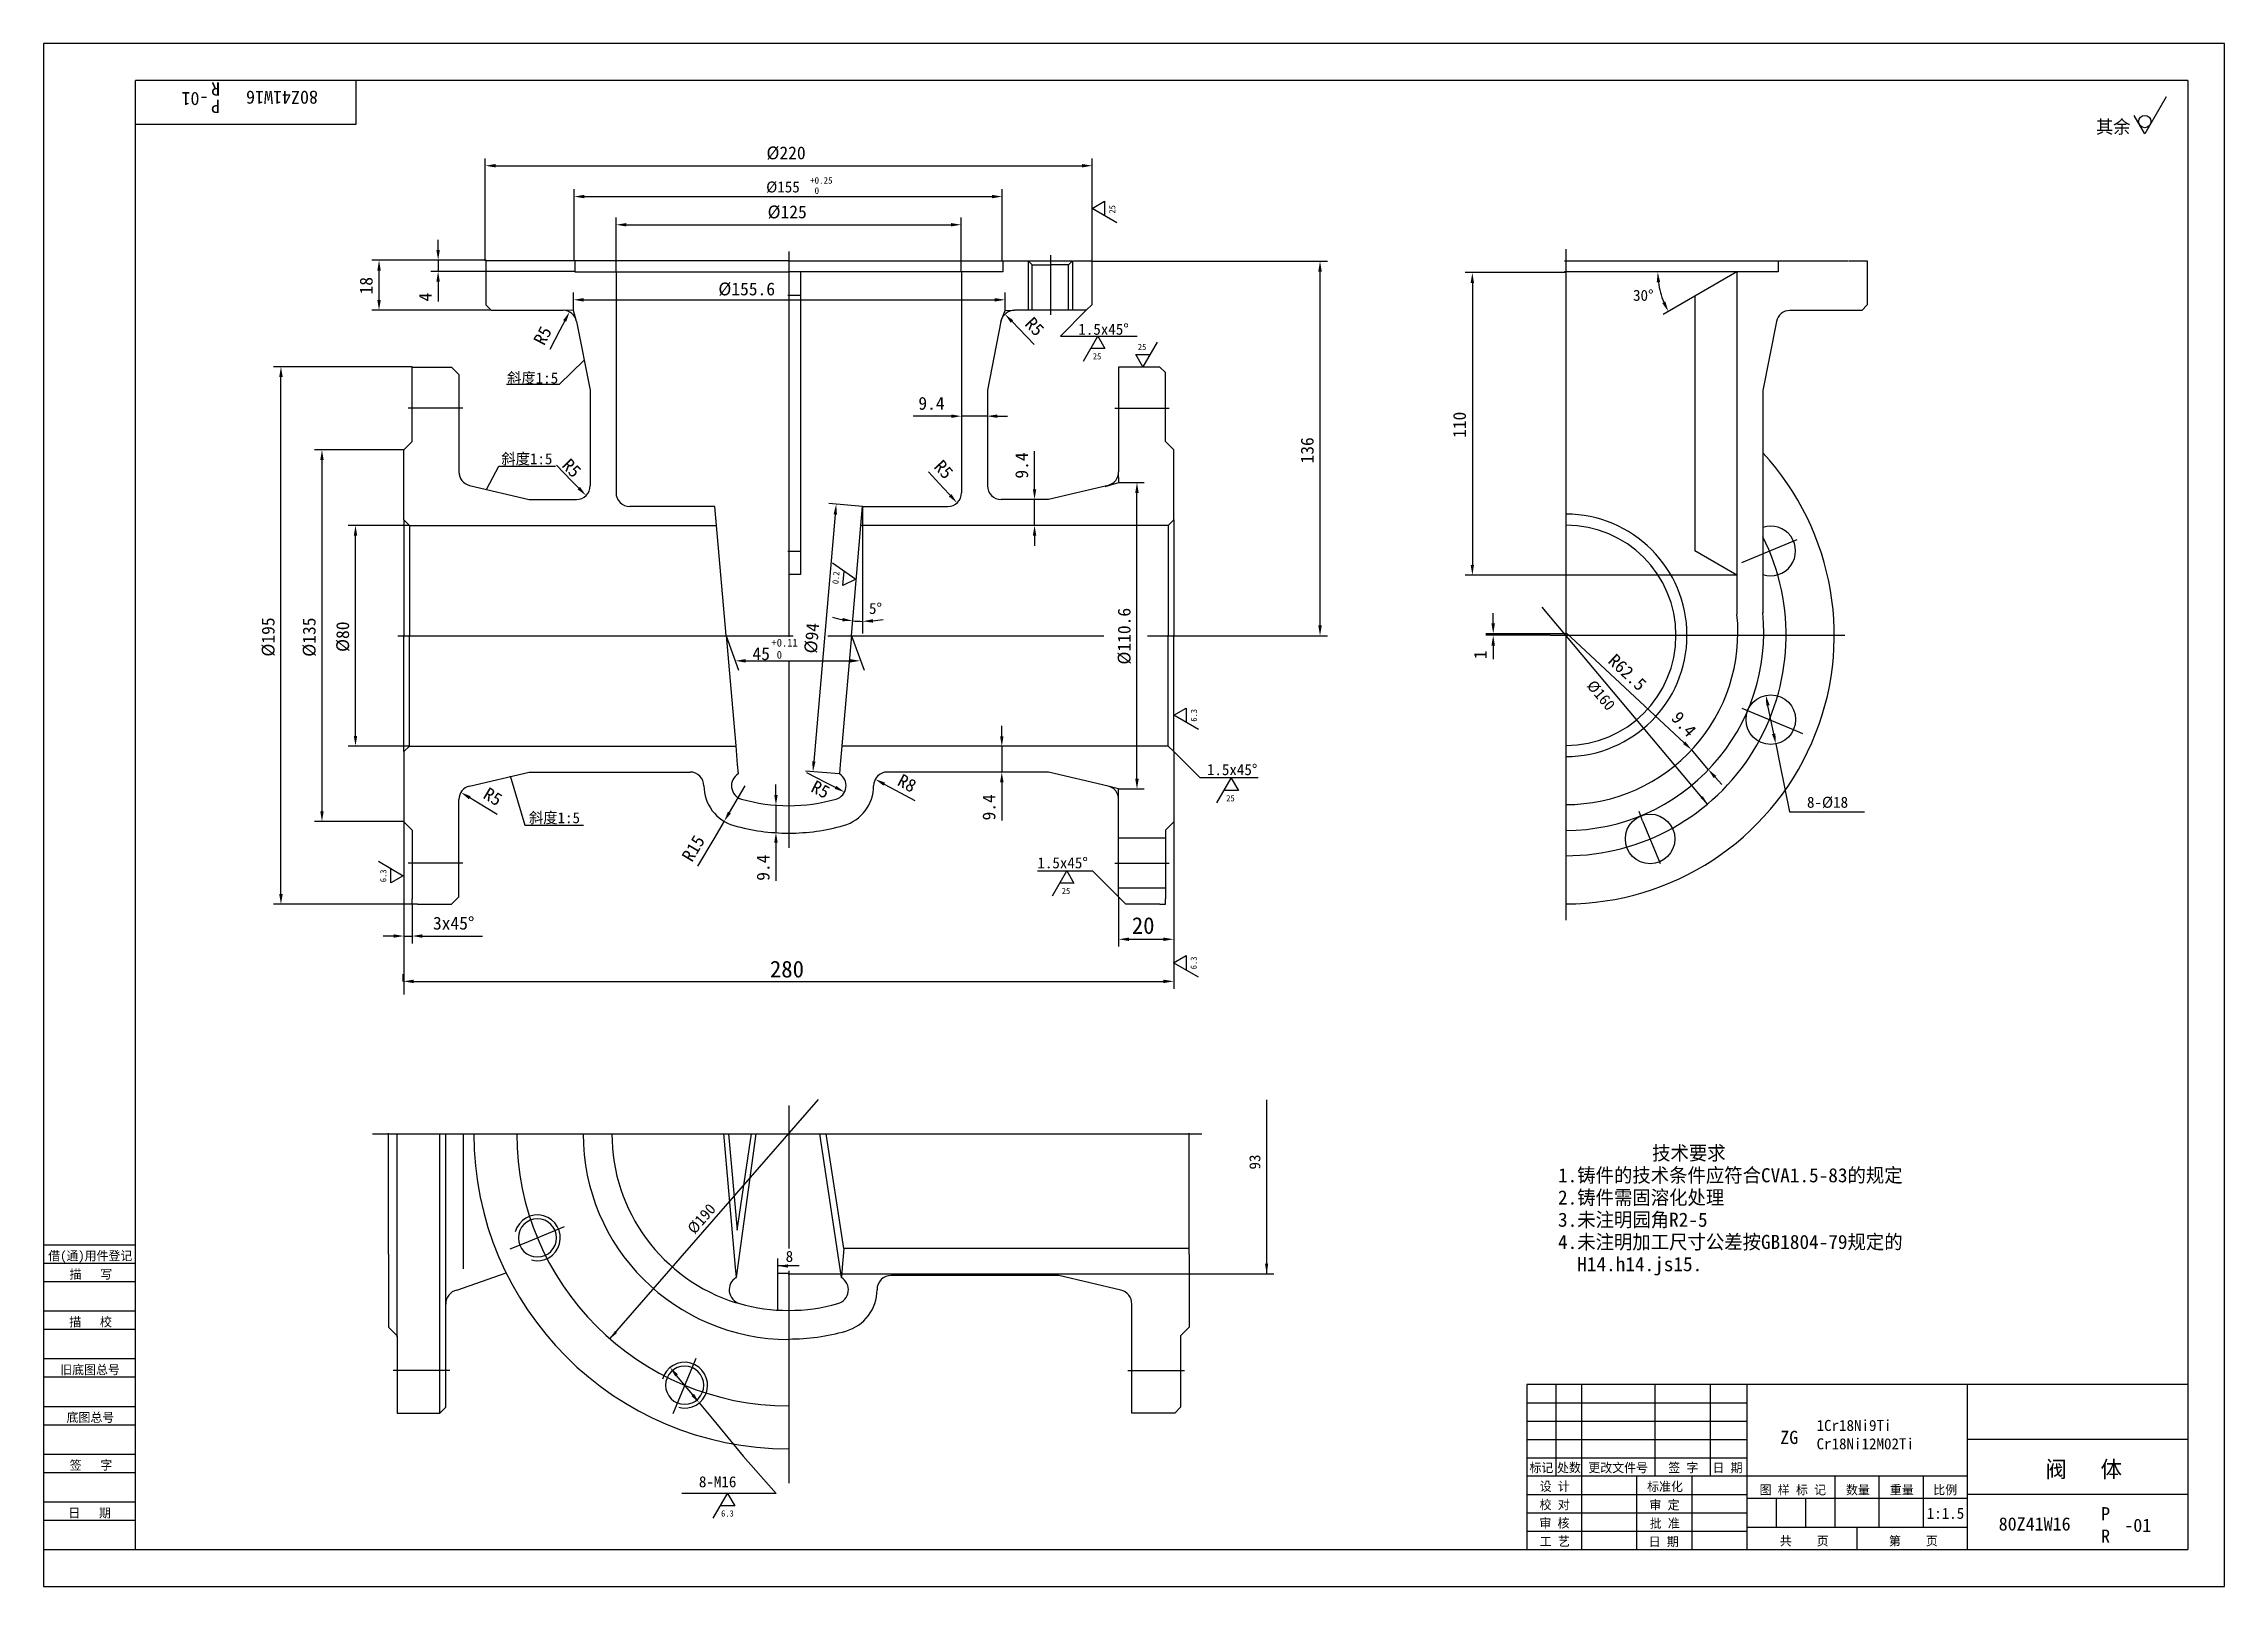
# Model space of a CAD drawing. Header units: metres. Extents: x 0 to 594, y 0 to 420.
import ezdxf

# ---------------------------------------------------------------- set-up
doc = ezdxf.new("R2010")
doc.units = ezdxf.units.M
for name, color, linetype in [('C', 6, 'Continuous'), ('D', 1, 'Continuous'), ('FL', 5, 'Continuous'), ('T', 7, 'Continuous'), ('TL', 4, 'Continuous')]:
    doc.layers.add(name, color=color, linetype=linetype)

# ---------------------------------------------------------------- blocks, each defined once
blk = doc.blocks.new('TUKUN2')
at = {"layer": 'FL'}
for p, q in [((594, 420), (0, 420)), ((0, 420), (0, 0)), ((594, 0), (594, 420)), ((0, 83), (25, 83)), ((0, 75), (25, 75)), ((0, 70), (25, 70)), ((0, 62), (25, 62)), ((0, 57), (25, 57)), ((412, 30), (412, 55)), ((419, 10), (419, 55)), ((439, 30), (439, 55)), ((454, 30), (454, 55)), ((0, 49), (25, 49)), ((404, 50), (464, 50)), ((0, 44), (25, 44)), ((404, 45), (464, 45)), ((0, 36), (25, 36)), ((404, 40), (464, 40)), ((0, 31), (25, 31)), ((404, 35), (464, 35)), ((449, 10), (449, 30)), ((404, 25), (464, 25)), ((0, 23), (25, 23)), ((0, 18), (25, 18)), ((404, 20), (464, 20)), ((404, 15), (464, 15)), ((0, 0), (594, 0))]:
    blk.add_line(p, q, dxfattribs=at)
at = {"layer": 'TL'}
for p, q in [((584, 410), (25, 410)), ((25, 10), (25, 410)), ((85, 410), (85, 398)), ((584, 410), (584, 10)), ((85, 398), (25, 398)), ((0, 93), (25, 93)), ((0, 88), (25, 88)), ((584, 55), (404, 55)), ((404, 55), (404, 10)), ((464, 10), (464, 55)), ((524, 10), (524, 55)), ((584, 40), (524, 40)), ((524, 30), (404, 30)), ((434, 10), (434, 30)), ((488, 16), (488, 30)), ((500, 16), (500, 30)), ((512, 16), (512, 30)), ((464, 24), (524, 24)), ((472, 16), (472, 24)), ((480, 16), (480, 24)), ((584, 25), (524, 25)), ((524, 16), (464, 16)), ((494, 10), (494, 16)), ((0, 10), (584, 10))]:
    blk.add_line(p, q, dxfattribs=at)
at = {"layer": 'T'}
for s, p in [('借(通)用件登记', (1.26, 88.76)), ('描   写', (7.09, 83.76)), ('描   校', (6.98, 70.76)), ('旧底图总号', (4.52, 57.76)), ('底图总号', (6.25, 44.76)), ('签   字', (7.1, 31.76)), ('标记', (404.71, 31.07)), ('处数', (412.22, 31.07)), ('更改文件号', (420.75, 31.07)), ('签 字', (442.53, 31.07)), ('日 期', (454.57, 31.07)), ('校 对', (407.48, 20.99)), ('设 计', (407.5, 25.99)), ('标准化', (436.77, 25.93)), ('审 定', (437.39, 20.93)), ('图 样 标 记', (467.4, 25.04)), ('数量', (490.92, 25.04)), ('重量', (502.88, 25.04)), ('比例', (514.7, 25.04)), ('日   期', (6.72, 18.76)), ('审 核', (407.41, 15.99)), ('批 准', (437.46, 15.93)), ('工 艺', (407.52, 10.99)), ('日 期', (437.18, 10.93)), ('共    页', (472.91, 11.13)), ('第    页', (502.62, 11.13))]:
    blk.add_text(s, height=2.5, dxfattribs=at).set_placement(p)

msp = doc.modelspace()

# ---------------------------------------------------------------- linework, layer by layer
at = {"layer": 'C'}
for p, q in [((202.97, 363.39), (202.97, 258.5)), ((274.22, 362.39), (274.22, 346.18)), ((414.62, 364.06), (414.62, 212.74)), ((114.19, 320.75), (99.32, 320.75)), ((291.74, 320.75), (306.62, 320.75)), ((462.55, 278.77), (477.67, 285.04)), ((96.45, 258.81), (204.16, 258.81)), ((213.63, 258.81), (273.43, 258.81)), ((273.43, 258.81), (288.81, 258.81)), ((300.7, 258.81), (309.49, 258.81)), ((410.4, 258.92), (490.66, 258.92)), ((202.97, 251.95), (202.97, 201.09)), ((462.55, 239.07), (477.67, 232.8)), ((477.67, 232.8), (479.06, 232.23)), ((414.62, 212.74), (414.62, 205.83)), ((435.54, 208.41), (434.61, 210.91)), ((435.54, 208.41), (440.36, 196.78)), ((414.62, 205.83), (414.62, 181.4)), ((114.19, 196.87), (99.32, 196.87)), ((291.74, 196.87), (306.62, 196.87)), ((202.97, 130.95), (202.97, 91.98)), ((89.57, 123.23), (315.49, 123.23)), ((141.8, 97.9), (130.91, 93.38)), ((130.91, 93.38), (126.99, 91.76)), ((202.97, 85.89), (202.97, 75.12)), ((202.97, 75.01), (202.97, 67.34)), ((202.97, 67.22), (202.97, 28.05)), ((177.64, 62.08), (171.38, 46.98)), ((110.64, 58.81), (95.17, 58.81)), ((295.29, 58.81), (310.77, 58.81))]:
    msp.add_line(p, q, dxfattribs=at)
for centre, radius, start, end in [((414.62, 258.92), 60, 270, 26.58), ((202.97, 123.23), 74.1, 180, 270)]:
    msp.add_arc(centre, radius, start, end, dxfattribs=at)
at = {"layer": 'D'}
for p, q in [((578.17, 405.54), (572.32, 395.4)), ((572.32, 395.4), (569.39, 400.47)), ((120.31, 360.83), (120.31, 388.76)), ((123.11, 386.76), (282.83, 386.76)), ((285.63, 360.83), (285.63, 388.76)), ((144.47, 360.83), (144.47, 380.36)), ((261.11, 360.83), (261.11, 380.36)), ((147.27, 378.36), (258.31, 378.36)), ((285.59, 375.12), (288.97, 377.07)), ((292.35, 371.21), (285.59, 375.12)), ((288.97, 377.07), (288.97, 373.17)), ((155.91, 357.9), (155.91, 372.69)), ((158.71, 370.69), (247.16, 370.69)), ((249.96, 357.91), (249.96, 372.69)), ((107.46, 363.82), (107.46, 366.62)), ((105.46, 361.02), (89.36, 361.02)), ((91.36, 350.2), (91.36, 358.22)), ((120.52, 361.02), (105.46, 361.02)), ((144.67, 358.01), (105.46, 358.01)), ((107.46, 361.02), (107.46, 358.01)), ((268.16, 360.9), (268.16, 347.34)), ((280.28, 360.9), (280.28, 347.34)), ((285.75, 360.74), (349.67, 360.74)), ((347.67, 261.61), (347.67, 357.94)), ((414.46, 357.67), (387.16, 357.67)), ((107.46, 355.21), (107.46, 352.41)), ((107.46, 352.41), (107.46, 349.82)), ((144.29, 347.36), (144.29, 352.26)), ((261.89, 347.32), (261.89, 352.26)), ((389.16, 354.87), (389.16, 278.1)), ((449.8, 351.25), (441.14, 346.25)), ((121.92, 347.4), (89.36, 347.4)), ((144.29, 347.36), (141.5, 347.4)), ((145.18, 344.38), (144.29, 347.36)), ((147.09, 350.26), (259.09, 350.26)), ((260.76, 344.38), (261.89, 347.32)), ((261.89, 347.32), (264.43, 347.4)), ((284.01, 347.4), (276.94, 340.33)), ((140.64, 342.02), (137.88, 336.77)), ((141.95, 344.49), (140.64, 342.02)), ((263.77, 344.34), (265.72, 342.32)), ((265.72, 342.32), (269.83, 338.06)), ((276.94, 340.33), (292.79, 340.33)), ((283.25, 333.58), (287.15, 340.34)), ((287.15, 340.34), (289.1, 336.96)), ((292.79, 340.33), (297.87, 340.33)), ((303.31, 338.74), (299.41, 331.98)), ((147.2, 333.82), (140.41, 327.16)), ((289.1, 336.96), (285.2, 336.96)), ((299.41, 331.98), (297.46, 335.36)), ((297.46, 335.36), (301.36, 335.36)), ((100.4, 332.05), (62.65, 332.05)), ((64.65, 188.48), (64.65, 329.25)), ((129.98, 327.16), (126.1, 327.16)), ((140.41, 327.16), (129.98, 327.16)), ((244.4, 318.58), (236.81, 318.58)), ((247.2, 318.58), (244.4, 318.58)), ((256.97, 318.58), (250, 318.58)), ((259.77, 318.58), (262.57, 318.58)), ((98.12, 309.43), (73.82, 309.43)), ((269.91, 301.49), (269.91, 309.08)), ((75.82, 306.63), (75.82, 211.04)), ((120.74, 298.79), (123.98, 304.98)), ((123.98, 304.98), (132.14, 304.98)), ((132.14, 304.98), (139.46, 304.98)), ((143.82, 300.98), (139.67, 305.21)), ((245.02, 299.1), (241, 303.45)), ((292.83, 300.48), (292.82, 303.39)), ((145.78, 298.98), (143.82, 300.98)), ((246.92, 297.04), (245.02, 299.1)), ((269.91, 298.69), (269.91, 301.49)), ((289.14, 299.4), (292.83, 300.48)), ((292.83, 300.48), (299.81, 300.48)), ((297.81, 219.88), (297.81, 297.68)), ((215.64, 291.83), (209.8, 224.58)), ((223.08, 293.99), (213.89, 294.79)), ((223.08, 293.99), (223.08, 259.37)), ((269.91, 288.85), (269.91, 295.89)), ((99.62, 288.86), (82.95, 288.86)), ((84.95, 231.55), (84.95, 286.06)), ((269.91, 286.05), (269.91, 283.25)), ((214.85, 278.64), (221.24, 274.16)), ((217.7, 272.51), (218.04, 276.4)), ((221.24, 274.16), (217.7, 272.51)), ((461.23, 275.3), (387.16, 275.3)), ((394.84, 262.16), (394.84, 264.96)), ((453.22, 212.98), (408.19, 266.58)), ((185.89, 258.81), (189.31, 249.41)), ((220.05, 258.81), (223.47, 249.41)), ((307.82, 258.81), (349.67, 258.81)), ((414.65, 259.36), (392.84, 259.36)), ((410.4, 258.92), (392.84, 258.92)), ((394.84, 259.36), (394.84, 258.92)), ((394.84, 256.12), (394.84, 253.32)), ((446.86, 229.66), (414.61, 259.71)), ((191.22, 251.97), (219.67, 251.97)), ((394.84, 253.32), (394.84, 252.4)), ((307.85, 237.18), (311.23, 239.13)), ((311.23, 239.13), (311.23, 235.23)), ((471.25, 232.09), (469.68, 239.83)), ((260.99, 231.46), (260.99, 234.26)), ((314.61, 233.28), (307.85, 237.18)), ((99.62, 228.75), (82.95, 228.75)), ((260.99, 228.66), (260.99, 221.71)), ((307.82, 227.25), (314.89, 220.18)), ((453.39, 222.43), (448.9, 227.75)), ((471.81, 229.34), (472.92, 223.86)), ((127.08, 220.62), (131.09, 207.24)), ((216.76, 221.17), (207.56, 221.97)), ((213.18, 218.8), (207.91, 221.51)), ((314.89, 220.18), (330.86, 220.18)), ((319.6, 213.28), (323.5, 220.04)), ((323.5, 220.04), (325.45, 216.66)), ((455.26, 220.34), (457.12, 218.26)), ((472.92, 223.86), (475.57, 210.87)), ((116.05, 214.72), (118.45, 213.27)), ((186.8, 210.69), (191.11, 217.95)), ((199.47, 215.46), (199.47, 218.26)), ((215.67, 217.52), (213.18, 218.8)), ((228.99, 218.4), (232.05, 216.76)), ((232.05, 216.76), (237.27, 213.96)), ((260.99, 218.91), (260.99, 216.11)), ((260.99, 216.11), (260.99, 208.52)), ((292.82, 217.08), (289.93, 217.88)), ((292.82, 214.23), (292.82, 217.08)), ((292.82, 217.08), (299.81, 217.08)), ((325.45, 216.66), (321.55, 216.66)), ((97.96, 208.24), (73.82, 208.24)), ((98.12, 208.18), (98.12, 175.05)), ((118.45, 213.27), (123.53, 210.22)), ((185.37, 208.28), (182.51, 203.47)), ((199.47, 212.66), (199.47, 205.28)), ((307.83, 208.17), (307.83, 174.17)), ((475.57, 210.87), (495.97, 210.87)), ((131.09, 207.24), (144.34, 207.24)), ((144.34, 207.24), (147.06, 207.24)), ((182.51, 203.47), (178.13, 196.08)), ((199.47, 202.48), (199.47, 199.68)), ((91.22, 197.39), (97.98, 193.48)), ((199.47, 199.68), (199.47, 192.09)), ((94.6, 191.53), (94.6, 195.44)), ((97.98, 193.48), (94.6, 191.53)), ((285.75, 194.75), (270.69, 194.75)), ((274.79, 188.03), (278.7, 194.79)), ((280.65, 191.41), (276.75, 191.41)), ((278.7, 194.79), (280.65, 191.41)), ((292.82, 187.68), (285.75, 194.75)), ((100.36, 185.68), (62.65, 185.68)), ((100.36, 185.68), (100.36, 175.05)), ((292.82, 187.68), (292.82, 174.17)), ((95.32, 177.05), (92.52, 177.05)), ((98.12, 177.05), (100.36, 177.05)), ((98.12, 175.05), (98.12, 161.14)), ((103.16, 177.05), (105.96, 177.05)), ((105.96, 177.05), (119.55, 177.05)), ((295.62, 176.17), (305.03, 176.17)), ((307.83, 174.17), (307.83, 162.71)), ((97.98, 164.71), (97.98, 166.71)), ((307.79, 169.77), (311.17, 171.72)), ((314.55, 165.87), (307.79, 169.77)), ((311.17, 171.72), (311.17, 167.82)), ((100.78, 164.71), (305.03, 164.71)), ((154.27, 67.38), (211.09, 132.54)), ((333.13, 132.43), (333.13, 85.07)), ((185.2, 123.29), (187.93, 92.05)), ((186.57, 123.22), (188.95, 96.95)), ((188.76, 84.09), (194.06, 123.22)), ((188.95, 96.95), (192.78, 123.22)), ((217.31, 84.09), (211.46, 123.22)), ((218, 91.98), (213.11, 123.22)), ((187.93, 92.05), (188.39, 86.77)), ((200, 85.25), (200, 89.23)), ((188.39, 86.77), (188.63, 84.09)), ((205.84, 87.23), (200, 87.23)), ((202.79, 85.07), (335.13, 85.07)), ((176.8, 52.12), (172.42, 57.43)), ((178.58, 49.96), (182.15, 45.64)), ((182.15, 45.64), (190.58, 35.41)), ((190.58, 35.41), (199.57, 25.32)), ((199.57, 25.32), (173.86, 25.32)), ((182.41, 18.55), (186.32, 25.31)), ((186.32, 25.31), (188.27, 21.93)), ((188.27, 21.93), (184.36, 21.93))]:
    msp.add_line(p, q, dxfattribs=at)
msp.add_circle((572.32, 398.78), 1.69, dxfattribs=at)
for centre, radius, start, end in [((461.23, 357.85), 21.57, 187.44, 202.56), ((223.08, 293.99), 31.27, 254.74, 259.87), ((223.08, 293.99), 31.27, 265, 270), ((223.08, 293.99), 31.27, 275.13, 280.26)]:
    msp.add_arc(centre, radius, start, end, dxfattribs=at)
for points in [[(123.11, 387.23), (123.11, 386.3), (120.31, 386.76)], [(282.83, 387.23), (282.83, 386.3), (285.63, 386.76)], [(147.27, 378.83), (147.27, 377.9), (144.47, 378.36)], [(258.31, 378.83), (258.31, 377.9), (261.11, 378.36)], [(158.71, 371.16), (158.71, 370.23), (155.91, 370.69)], [(247.16, 371.16), (247.16, 370.23), (249.96, 370.69)], [(106.99, 363.82), (107.92, 363.82), (107.46, 361.02)], [(90.9, 358.22), (91.83, 358.22), (91.36, 361.02)], [(106.99, 355.21), (107.92, 355.21), (107.46, 358.01)], [(347.2, 357.94), (348.14, 357.94), (347.67, 360.74)], [(388.69, 354.87), (389.62, 354.87), (389.16, 357.67)], [(439.38, 355.02), (440.31, 355.08), (439.66, 357.85)], [(147.09, 350.72), (147.09, 349.79), (144.29, 350.26)], [(259.09, 350.72), (259.09, 349.79), (261.89, 350.26)], [(90.9, 350.2), (91.83, 350.2), (91.36, 347.4)], [(142.36, 344.28), (141.53, 344.71), (143.25, 346.97)], [(263.44, 344.01), (264.11, 344.66), (261.83, 346.35)], [(441.73, 349.78), (440.89, 349.37), (442.55, 347.06)], [(64.18, 329.25), (65.12, 329.25), (64.65, 332.05)], [(247.2, 319.04), (247.2, 318.11), (250, 318.58)], [(259.77, 319.04), (259.77, 318.11), (256.97, 318.58)], [(75.35, 306.63), (76.28, 306.63), (75.82, 309.43)], [(145.45, 298.65), (146.11, 299.31), (147.74, 296.98)], [(246.57, 296.73), (247.26, 297.36), (248.82, 294.98)], [(269.45, 298.69), (270.38, 298.69), (269.91, 295.89)], [(297.34, 297.68), (298.28, 297.68), (297.81, 300.48)], [(215.17, 291.87), (216.1, 291.79), (215.88, 294.62)], [(84.49, 286.06), (85.42, 286.06), (84.95, 288.86)], [(269.45, 286.05), (270.38, 286.05), (269.91, 288.85)], [(388.69, 278.1), (389.62, 278.1), (389.16, 275.3)], [(217.64, 263.67), (217.52, 262.75), (220.36, 262.84)], [(225.9, 262.38), (225.86, 263.31), (223.08, 262.72)], [(347.2, 261.61), (348.14, 261.61), (347.67, 258.81)], [(394.37, 262.16), (395.31, 262.16), (394.84, 259.36)], [(394.37, 256.12), (395.31, 256.12), (394.84, 258.92)], [(191.22, 252.44), (191.22, 251.51), (188.42, 251.97)], [(219.67, 252.44), (219.67, 251.51), (222.47, 251.97)], [(469.22, 239.74), (470.13, 239.92), (469.12, 242.57)], [(470.79, 232), (471.71, 232.18), (471.81, 229.34)], [(84.49, 231.55), (85.42, 231.55), (84.95, 228.75)], [(260.52, 231.46), (261.46, 231.46), (260.99, 228.66)], [(446.54, 229.32), (447.17, 230), (448.9, 227.75)], [(209.33, 224.62), (210.26, 224.54), (209.55, 221.79)], [(260.52, 218.91), (261.46, 218.91), (260.99, 221.71)], [(297.34, 219.88), (298.28, 219.88), (297.81, 217.08)], [(455.6, 220.65), (454.91, 220.03), (453.39, 222.43)], [(115.81, 214.32), (116.29, 215.12), (113.65, 216.16)], [(199.01, 215.46), (199.94, 215.46), (199.47, 212.66)], [(215.46, 217.11), (215.88, 217.94), (218.16, 216.24)], [(228.77, 217.99), (229.21, 218.82), (226.52, 219.73)], [(451.33, 214.62), (453.22, 212.98), (451.93, 215.13)], [(75.35, 211.04), (76.28, 211.04), (75.82, 208.24)], [(187.2, 210.45), (186.4, 210.93), (185.37, 208.28)], [(199.01, 202.48), (199.94, 202.48), (199.47, 205.28)], [(64.18, 188.48), (65.12, 188.48), (64.65, 185.68)], [(95.32, 177.52), (95.32, 176.58), (98.12, 177.05)], [(103.16, 177.52), (103.16, 176.58), (100.36, 177.05)], [(295.62, 176.63), (295.62, 175.7), (292.82, 176.17)], [(305.03, 176.63), (305.03, 175.7), (307.83, 176.17)], [(100.78, 165.17), (100.78, 164.24), (97.98, 164.71)], [(305.03, 165.17), (305.03, 164.24), (307.83, 164.71)], [(202.8, 86.78), (200, 87.23), (202.8, 87.68)], [(333.58, 87.87), (333.13, 85.07), (332.68, 87.87)], [(155.6, 69.5), (154.27, 67.38), (156.19, 68.99)], [(172.06, 57.13), (172.78, 57.72), (170.64, 59.59)], [(176.44, 51.82), (177.16, 52.42), (178.58, 49.96)]]:
    msp.add_solid(points, dxfattribs=at)
at = {"layer": 'FL'}
for centre in [(134.51, 94.88), (174.61, 54.77)]:
    msp.add_arc(centre, 6.24, 255, 165, dxfattribs=at)
at = {"layer": 'TL'}
for p, q in [((144.8, 360.9), (120.42, 360.9)), ((120.42, 360.9), (120.42, 348.9)), ((144.66, 360.9), (144.66, 357.9)), ((144.66, 357.9), (155.91, 357.9)), ((202.92, 360.9), (144.8, 360.9)), ((155.91, 357.9), (155.91, 297.74)), ((155.91, 357.9), (202.92, 357.9)), ((203.01, 360.9), (261.14, 360.9)), ((250.02, 357.9), (203.01, 357.9)), ((206.15, 357.98), (206.15, 275.48)), ((250.02, 357.9), (250.02, 297.74)), ((261.27, 357.9), (250.02, 357.9)), ((261.14, 360.9), (268.16, 360.9)), ((261.27, 360.9), (261.27, 357.9)), ((269.28, 359.78), (268.16, 360.9)), ((268.16, 360.9), (280.28, 360.9)), ((269.28, 347.34), (269.28, 359.78)), ((269.28, 359.78), (274.22, 359.78)), ((279.15, 359.78), (274.22, 359.78)), ((279.15, 359.78), (280.28, 360.9)), ((279.15, 347.34), (279.15, 359.78)), ((280.5, 360.9), (285.51, 360.9)), ((285.51, 360.9), (285.51, 348.9)), ((414.22, 360.85), (472.34, 360.85)), ((461.23, 357.85), (414.22, 357.85)), ((461.23, 357.85), (449.8, 351.25)), ((472.48, 357.85), (461.23, 357.85)), ((461.23, 357.85), (461.23, 264.63)), ((472.34, 360.85), (479.36, 360.85)), ((472.48, 360.85), (472.48, 357.85)), ((479.36, 360.85), (491.48, 360.85)), ((491.7, 360.85), (496.72, 360.85)), ((496.72, 360.85), (496.72, 348.85)), ((206.27, 351.4), (202.72, 351.4)), ((449.8, 351.25), (449.8, 281.9)), ((121.92, 347.4), (120.42, 348.9)), ((121.92, 347.4), (141.5, 347.4)), ((268.08, 347.4), (264.43, 347.4)), ((279.17, 347.4), (268.08, 347.4)), ((280.34, 347.4), (279.17, 347.4)), ((284.01, 347.4), (280.34, 347.4)), ((284.01, 347.4), (285.51, 348.9)), ((479.29, 347.35), (475.64, 347.35)), ((490.37, 347.35), (479.29, 347.35)), ((491.54, 347.35), (490.37, 347.35)), ((495.22, 347.35), (491.54, 347.35)), ((495.22, 347.35), (496.72, 348.85)), ((145.18, 344.38), (148.86, 325.67)), ((260.76, 344.38), (257.07, 325.67)), ((471.96, 344.32), (468.28, 325.61)), ((100.37, 331.91), (101.87, 331.93)), ((100.37, 330.43), (100.37, 331.91)), ((100.37, 311.71), (100.37, 330.43)), ((101.87, 331.93), (111.12, 331.93)), ((113.12, 329.93), (111.12, 331.93)), ((113.12, 329.93), (113.12, 303.39)), ((292.82, 331.93), (292.82, 303.39)), ((304.07, 331.93), (292.82, 331.93)), ((305.57, 330.43), (304.07, 331.93)), ((305.57, 311.71), (305.57, 330.43)), ((148.86, 325.67), (148.86, 299.66)), ((257.07, 325.67), (257.07, 299.66)), ((468.28, 325.61), (468.28, 264.99)), ((98.12, 309.43), (100.37, 311.71)), ((98.12, 290.36), (98.12, 309.43)), ((307.82, 309.43), (305.57, 311.71)), ((307.82, 290.36), (307.82, 309.43)), ((116.01, 299.74), (132.22, 295.91)), ((289.93, 299.74), (273.71, 295.91)), ((132.22, 295.91), (145.11, 295.91)), ((182.85, 293.99), (159.66, 293.99)), ((183.3, 288.86), (182.85, 293.99)), ((222.63, 288.83), (223.08, 293.99)), ((223.08, 293.99), (246.27, 293.99)), ((273.71, 295.91), (260.82, 295.91)), ((99.62, 288.86), (98.12, 290.36)), ((98.12, 290.36), (98.12, 258.65)), ((99.62, 288.86), (183.3, 288.86)), ((99.62, 288.86), (99.62, 258.65)), ((185.93, 258.87), (183.3, 288.86)), ((220.01, 258.87), (222.63, 288.83)), ((306.32, 288.86), (222.64, 288.86)), ((306.32, 288.86), (307.82, 290.36)), ((306.32, 288.86), (306.32, 258.65)), ((307.82, 290.36), (307.82, 258.65)), ((206.27, 281.74), (202.72, 281.74)), ((461.23, 275.3), (449.8, 281.9)), ((206.15, 275.48), (203.09, 275.48)), ((98.12, 227.25), (98.12, 258.96)), ((99.62, 228.75), (99.62, 258.96)), ((185.88, 258.86), (188.51, 228.82)), ((220.06, 258.86), (217.43, 228.85)), ((306.32, 228.75), (306.32, 258.96)), ((307.82, 227.25), (307.82, 258.96)), ((99.62, 228.75), (98.12, 227.25)), ((98.12, 227.25), (98.12, 208.18)), ((99.62, 228.75), (188.52, 228.75)), ((177.39, 228.75), (188.56, 228.75)), ((188.51, 228.82), (188.95, 223.75)), ((217.42, 228.75), (216.98, 223.75)), ((228.54, 228.75), (217.38, 228.75)), ((306.32, 228.75), (217.42, 228.75)), ((306.32, 228.75), (307.82, 227.25)), ((307.82, 227.25), (307.82, 208.18)), ((116.01, 217.88), (132.22, 221.7)), ((132.22, 221.7), (145.11, 221.7)), ((145.11, 221.7), (165.38, 221.7)), ((165.38, 221.7), (176.11, 221.7)), ((188.95, 223.75), (189.18, 221.17)), ((216.98, 223.75), (216.76, 221.17)), ((240.56, 221.7), (229.82, 221.7)), ((260.82, 221.7), (240.56, 221.7)), ((273.71, 221.7), (260.82, 221.7)), ((289.93, 217.88), (273.71, 221.7)), ((113.12, 187.68), (113.12, 214.23)), ((292.82, 203.68), (292.82, 214.23)), ((98.12, 208.18), (100.37, 205.9)), ((307.82, 208.18), (305.57, 205.9)), ((100.37, 205.9), (100.37, 187.18)), ((305.61, 203.68), (292.77, 203.68)), ((292.82, 190.05), (292.82, 203.68)), ((305.57, 205.9), (305.57, 203.68)), ((305.57, 203.68), (305.57, 190.05)), ((100.36, 185.68), (100.37, 187.18)), ((101.87, 185.68), (100.36, 185.68)), ((101.87, 185.68), (111.12, 185.68)), ((111.12, 185.68), (113.12, 187.68)), ((305.61, 190.05), (292.77, 190.05)), ((292.82, 187.68), (292.82, 190.05)), ((294.82, 185.68), (292.82, 187.68)), ((304.07, 185.68), (294.82, 185.68)), ((304.07, 185.68), (305.54, 185.68)), ((305.54, 185.68), (305.57, 187.18)), ((305.57, 190.05), (305.57, 187.18)), ((93.92, 90.42), (93.92, 123.39)), ((96.29, 67.97), (96.29, 123.22)), ((107.96, 47.18), (107.96, 123.13)), ((109.52, 76.87), (109.52, 123.22)), ((114.28, 123.13), (114.28, 86.46)), ((312.01, 91.93), (312.01, 123.39)), ((93.92, 90.42), (93.92, 70.58)), ((218, 91.98), (217.54, 86.77)), ((229.57, 91.98), (217.95, 91.98)), ((312.01, 91.98), (218, 91.98)), ((312.01, 90.42), (312.01, 91.93)), ((312.01, 90.42), (312.01, 70.58)), ((112.53, 80.67), (126, 85.33)), ((188.63, 84.09), (188.76, 84.09)), ((200, 75.22), (200, 85.25)), ((200, 85.25), (202.97, 85.25)), ((217.54, 86.77), (217.31, 84.09)), ((242.06, 84.65), (230.9, 84.65)), ((263.14, 84.65), (242.06, 84.65)), ((276.54, 84.65), (263.14, 84.65)), ((293.41, 80.67), (276.54, 84.65)), ((109.52, 48.74), (109.52, 76.87)), ((296.41, 65.9), (296.41, 76.87)), ((93.92, 70.58), (96.27, 68.21)), ((96.26, 68.21), (96.26, 48.74)), ((296.41, 51.73), (296.41, 65.9)), ((312.01, 70.58), (309.67, 68.21)), ((309.67, 68.21), (309.67, 65.9)), ((309.67, 65.9), (309.67, 51.73)), ((96.26, 48.74), (96.26, 47.15)), ((107.96, 47.18), (109.52, 48.74)), ((296.41, 47.18), (296.41, 51.73)), ((309.67, 48.74), (308.11, 47.18)), ((309.67, 51.73), (309.67, 48.74)), ((96.26, 47.15), (97.82, 47.18)), ((97.82, 47.18), (107.96, 47.18)), ((308.11, 47.18), (296.41, 47.18))]:
    msp.add_line(p, q, dxfattribs=at)
for points in [[(139.71, 94.88, 1), (129.31, 94.88, 1), (139.71, 94.88, 1)], [(179.81, 54.77, 1), (169.41, 54.77, 1), (179.81, 54.77, 1)]]:
    msp.add_lwpolyline(points, format="xyb", dxfattribs=at)
for centre in [(470.46, 235.96), (437.58, 203.49)]:
    msp.add_circle(centre, 6.75, dxfattribs=at)
for centre, radius, start, end in [((141.5, 343.65), 3.75, 11.13, 90), ((264.43, 343.65), 3.75, 90, 168.87), ((475.64, 343.6), 3.75, 90, 168.87), ((116.87, 303.39), 3.75, 180, 256.73), ((289.07, 303.39), 3.75, 283.27, 0), ((414.62, 258.92), 73.12, 270, 42.8), ((145.11, 299.66), 3.75, 270, 0), ((159.66, 297.74), 3.75, 180, 270), ((246.27, 297.74), 3.75, 270, 0), ((260.82, 299.66), 3.75, 180, 270), ((414.62, 258.92), 33, 270, 90), ((414.62, 258.92), 30, 270, 90), ((470.46, 281.88), 6.75, 251.11, 108.89), ((414.61, 259.71), 53.92, 270.01, 5.75), ((414.61, 259.71), 46.88, 270.01, 5.97), ((176.11, 217.95), 3.75, 0, 90), ((191.11, 217.95), 3.75, 121.04, 254.06), ((214.82, 217.95), 3.75, 285.94, 58.96), ((229.82, 217.95), 3.75, 90, 180), ((116.87, 214.23), 3.75, 103.27, 180), ((191.11, 217.95), 11.25, 180, 254.06), ((202.95, 259.42), 46.88, 254.06, 270.02), ((202.98, 259.42), 46.88, 269.98, 285.94), ((214.82, 217.95), 11.25, 285.94, 360), ((289.07, 214.23), 3.75, 0, 76.73), ((202.83, 258.99), 53.92, 254.06, 270.15), ((203.11, 258.99), 53.92, 269.85, 285.94), ((202.97, 123.23), 85.8, 180, 270), ((202.97, 123.23), 56.01, 180, 269.99), ((202.97, 123.23), 48.19, 180, 252.68), ((190.64, 80.75), 3.9, 121.04, 254.06), ((215.3, 80.75), 3.9, 285.94, 58.96), ((230.9, 80.75), 3.9, 90, 180), ((113.42, 76.87), 3.9, 103.27, 180), ((215.3, 80.75), 11.7, 285.94, 360), ((292.51, 76.87), 3.9, 0, 76.73), ((202.95, 123.87), 48.75, 254.06, 270.02), ((202.98, 123.87), 48.75, 269.98, 285.94), ((203.11, 123.42), 56.08, 269.85, 285.94)]:
    msp.add_arc(centre, radius, start, end, dxfattribs=at)

# ---------------------------------------------------------------- block references
at = {"layer": 'D'}
msp.add_blockref('TUKUN2', (0, 0), dxfattribs=at)

# ---------------------------------------------------------------- texts
for s, height, rotation, p in [('-01', 3.6, 180, (44.9, 406.79)), ('R', 3.6, 180, (48.07, 409.45)), ('P', 3.6, 180, (48.07, 404.71)), ('80Z41W16', 3.6, 180, (74.73, 407.15)), ('25', 1.7, 90, (291.9, 373.74)), ('18', 3.5, 90, (89.61, 351.71)), ('4', 3.5, 90, (105.71, 349.82)), ('R5', 3.5, 313.99, (267.04, 343.47)), ('R5', 3.5, 62.26, (136.34, 337.59)), ('110', 3.5, 90, (387.41, 312.65)), ('136', 3.5, 90, (345.92, 305.69)), ('R5', 3.5, 314.42, (140.92, 304.94)), ('R5', 3.5, 312.68, (242.29, 304.64)), ('9.4', 3.5, 90, (268.16, 301.58)), ('0.2', 1.7, 85, (216.49, 272.79)), ('%%c195', 3.5, 90, (62.9, 253.12)), ('%%C135', 3.5, 90, (74.07, 253.08)), ('%%C80', 3.5, 90, (83.2, 254.39)), ('%%c94', 3.5, 85.03, (210.58, 253.87)), ('%%C110.6', 3.5, 90, (296.06, 250.95)), ('1', 3.5, 90, (393.09, 252.4)), ('R62.5', 3.5, 317.02, (425.85, 251.62)), ('%%C160', 3, 310.04, (420.14, 245.14)), ('6.3', 1.7, 90, (314.16, 235.4)), ('9.4', 3.5, 311.85, (443.1, 236.23)), ('R8', 3.5, 331.81, (232.27, 218.26)), ('R5', 3.5, 328.94, (119.43, 214.73)), ('R5', 3.5, 332.79, (208.71, 216.5)), ('9.4', 3.5, 90, (259.24, 208.52)), ('R15', 3.5, 59.3, (176.62, 196.97)), ('9.4', 3.5, 90, (197.72, 192.09)), ('6.3', 1.7, 90, (93.37, 191.7)), ('6.3', 1.7, 90, (314.1, 167.99)), ('93', 3, 90, (331.41, 113.48)), ('%%C190', 3, 48.91, (177.31, 95.68))]:
    msp.add_text(s, height=height, rotation=rotation, dxfattribs=at).set_placement(p)
for s, height, p in [('其余', 3.6, (559.04, 395.56)), ('%%C220', 3.5, (196.89, 388.51)), ('%%C155', 3, (196.81, 379.48)), ('+0.25', 1.8, (208.77, 381.88)), (' 0', 1.8, (208.77, 379.06)), ('%%c125', 3.5, (197.19, 372.44)), ('%%C155.6', 3.5, (183.79, 351.47)), ('30%%d', 3, (432.93, 349.98)), ('1.5x45%%d', 3, (281.84, 340.75)), ('25', 1.7, (285.77, 334.03)), ('25', 1.7, (298.04, 336.59)), ('斜度1:5', 3, (126.24, 327.47)), ('9.4', 3.5, (238.27, 320.33)), ('斜度1:5', 3, (124.66, 305.48)), ('5%%d', 3, (224.81, 264.73)), ('45', 3.5, (193.07, 252.18)), ('+0.11', 2.1, (198.26, 255.86)), (' 0', 2.1, (198.26, 252.57)), ('1.5x45%%d', 3, (316.86, 220.85)), ('25', 1.7, (322.13, 213.73)), ('8-%%c18', 3, (480.31, 211.97)), ('斜度1:5', 3, (132.18, 207.76)), ('1.5x45%%d', 3, (270.69, 195.48)), ('25', 1.7, (277.32, 188.48)), ('3x45%%D', 3.5, (106.05, 178.8)), ('20', 4.55, (296.4, 177.63)), ('280', 4.55, (197.83, 165.77)), ('技术要求', 3.85, (438.13, 116.05)), ('1.铸件的技术条件应符合CVA1.5-83的规定', 3.85, (412.49, 110)), ('2.铸件需固溶化处理', 3.85, (412.49, 103.95)), ('3.未注明园角R2-5', 3.85, (412.49, 97.9)), ('4.未注明加工尺寸公差按GB1804-79规定的', 3.85, (412.49, 91.85)), ('8', 3, (202.12, 88.33)), ('  H14.h14.js15.', 3.85, (412.49, 85.8)), ('ZG', 3.6, (473.03, 38.76)), ('1Cr18Ni9Ti', 3, (482.92, 42.31)), ('Cr18Ni12M02Ti', 3, (482.92, 37.31)), ('8-M16', 3, (178.49, 26.98)), ('阀   体', 4.5, (545.24, 29.65)), ('6.3', 1.7, (184.53, 19)), ('1:1.5', 3, (512.93, 18.38)), ('80Z41W16', 3.6, (532.52, 15.2)), ('P', 3.6, (560.42, 17.97)), ('-01', 3.6, (566.74, 14.83)), ('R', 3.6, (560.42, 11.87))]:
    msp.add_text(s, height=height, dxfattribs=at).set_placement(p)

doc.saveas('drawing.dxf')
